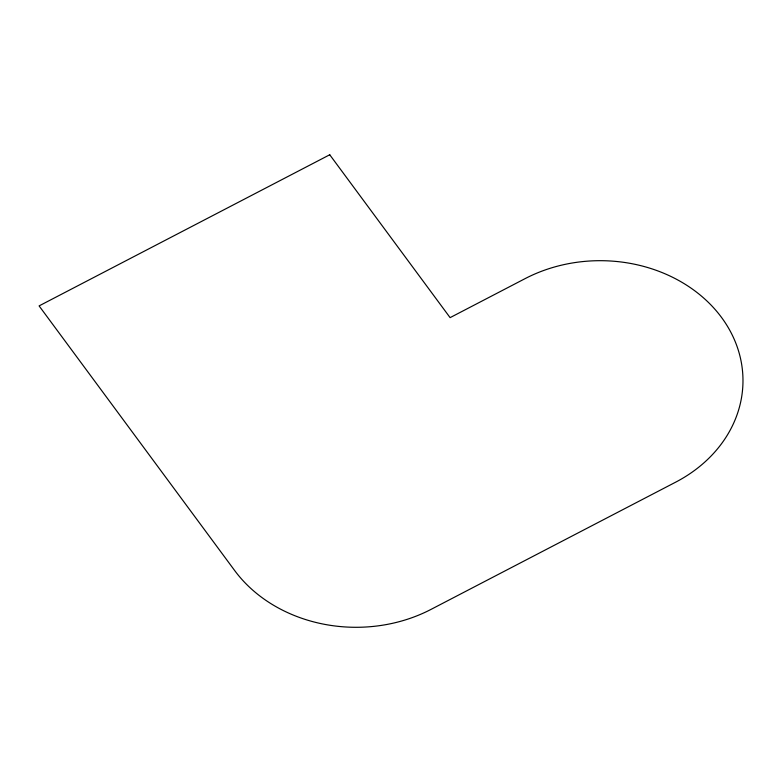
<?xml version="1.0" encoding="UTF-8"?>
<svg xmlns="http://www.w3.org/2000/svg" width="782" height="782" viewBox="0 0 782 782"><rect width="100%" height="100%" fill="white"/><g stroke="black" fill="none" stroke-linecap="round" stroke-linejoin="round"><path stroke-width="1.17" d="M329.74 154.758L39.1 305.899L234.688 570.567A142.568 119.695 0.3 0 0 431.019 609.393L675.638 482.181A142.568 119.695 0.3 0 0 721.512 317.414A142.568 119.695 0.3 0 0 525.181 278.588L450.1 317.639L329.74 154.758"/></g></svg>
